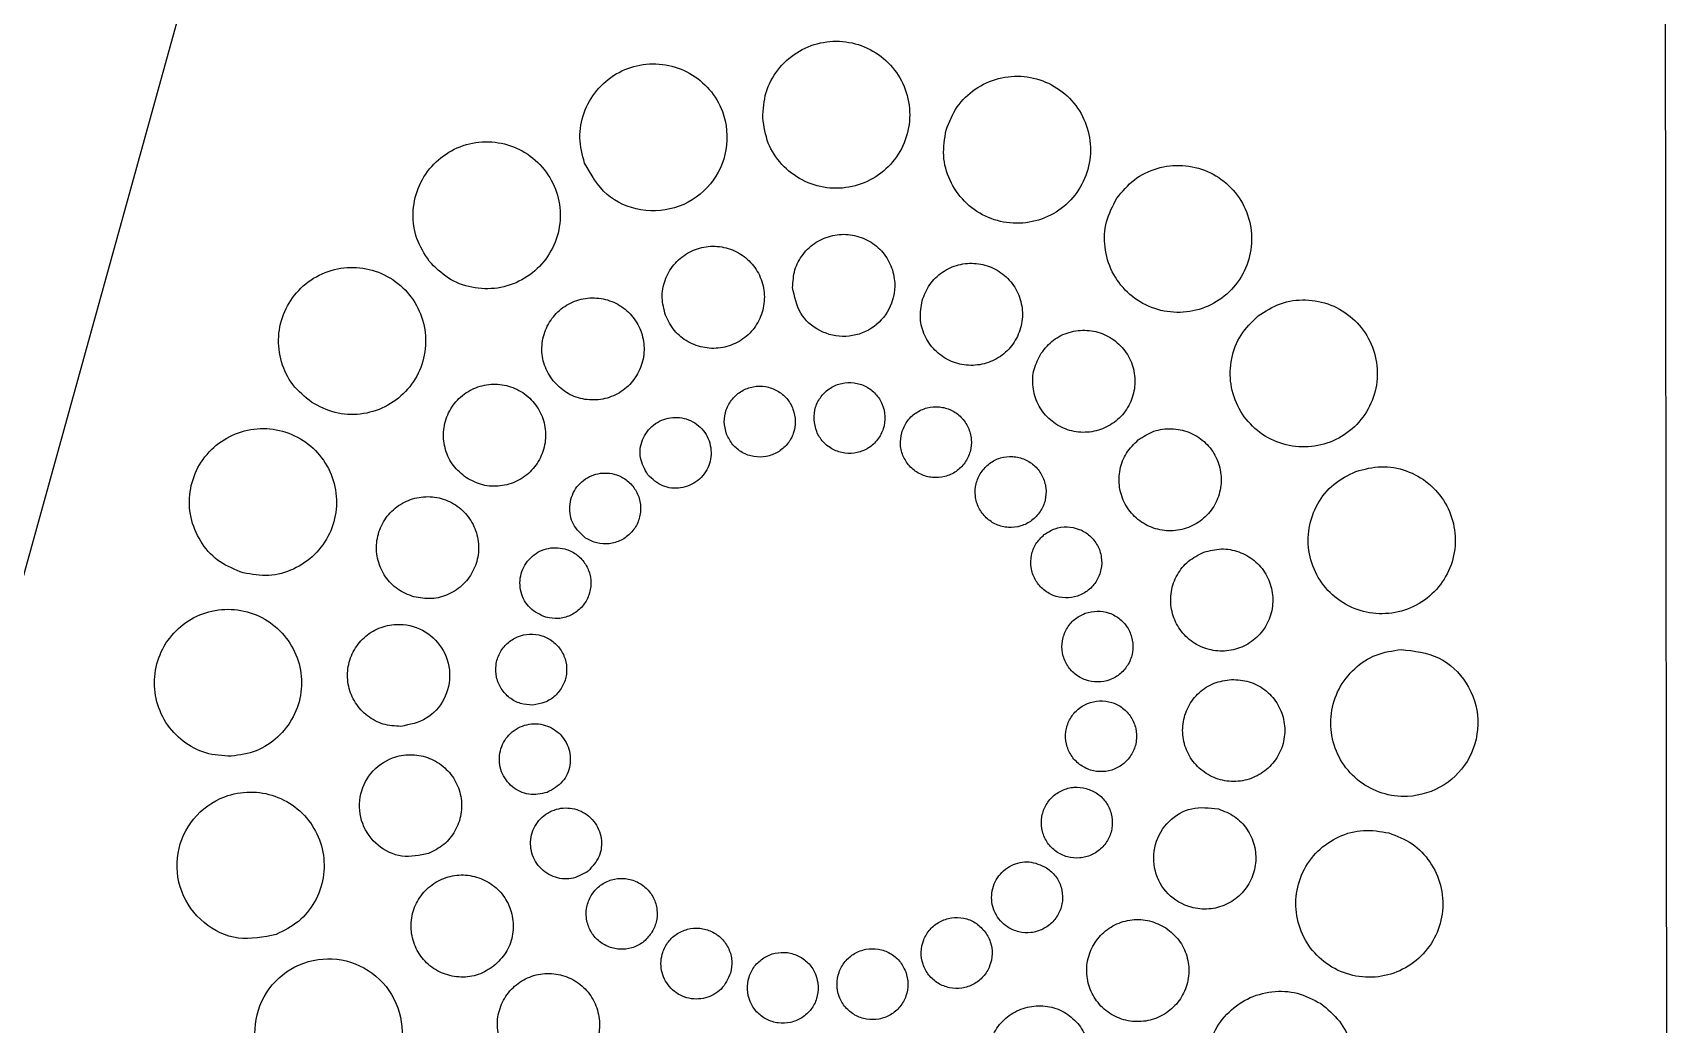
# Model space of a CAD drawing. Extents: x -494 to 784, y 11 to 1214.
# Drawn here: x 606.8 to 784.5, y 519.8 to 627.5 of the extents above; entities that cross this region are included whole.
import ezdxf

# ---------------------------------------------------------------- set-up
doc = ezdxf.new("R2010")
doc.units = 0
doc.layers.add('Layer_1', color=7, linetype='CONTINUOUS')

msp = doc.modelspace()

# ---------------------------------------------------------------- linework, layer by layer
at = {"layer": 'Layer_1', "color": 3}
msp.add_line((451.227394, 11.18015), (783.591218, 1209.841141), dxfattribs=at)
at = {"layer": 'Layer_1', "color": 7}
for p, q in [((783.591229, 1209.841169), (784.493806, 302.276391)), ((686.08922, 618.250108), (686.08922, 618.250108)), ((706.016607, 616.931698), (706.016607, 616.931698)), ((666.729709, 613.346111), (666.729709, 613.346111)), ((724.561263, 609.519876), (724.561263, 609.519876)), ((649.833155, 602.699757), (649.833155, 602.699757)), ((689.338598, 599.814643), (689.338598, 599.814643)), ((703.410074, 598.394408), (703.410074, 598.394408)), ((675.516923, 596.817053), (675.516923, 596.817053)), ((739.907922, 596.740202), (739.907922, 596.740202)), ((716.353969, 592.695334), (716.353969, 592.695334)), ((663.298052, 589.695087), (663.298052, 589.695087)), ((637.053457, 587.353121), (637.053457, 587.353121)), ((691.662098, 585.479432), (691.662098, 585.479432)), ((682.156526, 583.901458), (682.156526, 583.901458)), ((701.190026, 584.042794), (701.190026, 584.042794)), ((726.903259, 583.27531), (726.903259, 583.27531)), ((673.60384, 579.463363), (673.60384, 579.463363)), ((709.807685, 579.73217), (709.807685, 579.73217)), ((750.554284, 579.843644), (750.554284, 579.843644)), ((653.878013, 579.145818), (653.878013, 579.145818)), ((666.841176, 572.599534), (666.841176, 572.599534)), ((716.67154, 572.969527), (716.67154, 572.969527)), ((734.025228, 571.056431), (734.025228, 571.056431)), ((629.641667, 568.808449), (629.641667, 568.808449)), ((648.178949, 566.201919), (648.178949, 566.201919)), ((662.530547, 563.981875), (662.530547, 563.981875)), ((721.109625, 564.416824), (721.109625, 564.416824)), ((755.458287, 560.484134), (755.458287, 560.484134)), ((737.02282, 557.234756), (737.02282, 557.234756)), ((722.687598, 554.911255), (722.687598, 554.911255)), ((661.093903, 554.453932), (661.093903, 554.453932)), ((646.758684, 552.130431), (646.758684, 552.130431)), ((628.323217, 548.881053), (628.323217, 548.881053)), ((662.671871, 544.948385), (662.671871, 544.948385)), ((721.250954, 545.383313), (721.250954, 545.383313)), ((735.602561, 543.163267), (735.602561, 543.163267)), ((754.139839, 540.556737), (754.139839, 540.556737)), ((649.756266, 538.308777), (649.756266, 538.308777)), ((667.109983, 536.395665), (667.109983, 536.395665)), ((716.940338, 536.76567), (716.940338, 536.76567)), ((710.177671, 529.901829), (710.177671, 529.901829)), ((729.903488, 530.219394), (729.903488, 530.219394)), ((633.227209, 529.521565), (633.227209, 529.521565)), ((673.973811, 529.633023), (673.973811, 529.633023)), ((656.878266, 526.089883), (656.878266, 526.089883)), ((682.591466, 525.322394), (682.591466, 525.322394)), ((701.624969, 525.463712), (701.624969, 525.463712)), ((692.119408, 523.885749), (692.119408, 523.885749)), ((746.728041, 522.012092), (746.728041, 522.012092))]:
    msp.add_line(p, q, dxfattribs=at)
for points, knots in [([(686.08922, 618.250108), (686.225378, 617.321029), (686.495745, 615.476169), (688.072045, 613.091433), (690.302881, 611.364721), (693.00902, 610.515489), (695.835756, 610.639026), (698.45376, 611.720939), (700.54035, 613.636336), (701.847246, 616.147077), (702.219143, 618.955035), (701.603699, 621.719843), (700.08275, 624.106999), (697.837017, 625.833059), (695.134609, 626.682454), (692.307872, 626.558917), (689.686138, 625.476841), (687.614445, 623.562095), (686.252198, 621.048935), (686.143807, 619.187522), (686.08922, 618.250108)], [0, 0, 0, 0, 2.788191, 5.536479, 8.32467, 11.112861, 13.861149, 16.64934, 19.437531, 22.185818, 24.974009, 27.762201, 30.510488, 33.298679, 36.08687, 38.835158, 41.623349, 44.41154, 47.159828, 49.948019, 49.948019, 49.948019, 49.948019]), ([(666.729709, 613.346111), (667.428721, 612.103751), (668.806014, 609.655879), (672.855499, 607.908288), (677.138706, 608.301054), (680.668919, 610.830628), (682.460539, 614.759218), (682.093874, 618.599602), (680.412375, 621.439006), (678.22854, 623.240923), (675.559245, 624.188103), (672.726651, 624.160951), (670.076433, 623.16992), (667.917398, 621.330653), (666.538789, 618.869431), (666.019825, 616.058317), (666.491946, 614.254513), (666.729709, 613.346111)], [0, 0, 0, 0, 4.177596, 8.231285, 12.408881, 16.586477, 20.640166, 24.817762, 27.605953, 30.35424, 33.142431, 35.930622, 38.67891, 41.4671, 44.255291, 47.003579, 49.79177, 49.79177, 49.79177, 49.79177]), ([(706.016607, 616.931698), (705.859, 616.006018), (705.546041, 614.167904), (706.308267, 611.412781), (707.896335, 609.081214), (710.207598, 607.437304), (712.93416, 606.681285), (715.758358, 606.901238), (718.334714, 608.078097), (720.353506, 610.062101), (721.574908, 612.617704), (721.843959, 615.437375), (721.135122, 618.177694), (719.532685, 620.513245), (717.225021, 622.156157), (714.498459, 622.912176), (711.670662, 622.693221), (709.108676, 621.512378), (707.036493, 619.543178), (706.358199, 617.806364), (706.016607, 616.931698)], [0, 0, 0, 0, 2.788191, 5.536478, 8.324669, 11.11286, 13.861147, 16.649338, 19.437529, 22.185817, 24.974007, 27.762198, 30.510486, 33.298676, 36.086867, 38.835155, 41.623346, 44.411536, 47.159824, 49.948015, 49.948015, 49.948015, 49.948015]), ([(649.833155, 602.699757), (650.489407, 602.028149), (651.79252, 600.694543), (654.469486, 599.691777), (657.289207, 599.60609), (659.977684, 600.509675), (662.191949, 602.271133), (663.674025, 604.685243), (664.23627, 607.461298), (663.817794, 610.260704), (662.468189, 612.750985), (660.345171, 614.626012), (657.711564, 615.663271), (654.880174, 615.739674), (652.194619, 614.838414), (649.980354, 613.076956), (648.495355, 610.660522), (647.94478, 607.893749), (648.319897, 605.059852), (649.326318, 603.490226), (649.833155, 602.699757)], [0, 0, 0, 0, 2.788191, 5.536478, 8.324669, 11.11286, 13.861147, 16.649338, 19.437529, 22.185817, 24.974007, 27.762198, 30.510486, 33.298676, 36.086867, 38.835155, 41.623346, 44.411536, 47.159824, 49.948015, 49.948015, 49.948015, 49.948015]), ([(724.561263, 609.519876), (724.125318, 608.688204), (723.259668, 607.036764), (723.133208, 604.180945), (723.923057, 601.472753), (725.613203, 599.195082), (727.972695, 597.633512), (730.726636, 596.969974), (733.540566, 597.293095), (736.073643, 598.556154), (738.02499, 600.609244), (739.152198, 603.207769), (739.32486, 606.03301), (738.522577, 608.749432), (736.835545, 611.025042), (734.476054, 612.586612), (731.718998, 613.252211), (728.917503, 612.92086), (726.338224, 611.688379), (725.156422, 610.246175), (724.561263, 609.519876)], [0, 0, 0, 0, 2.788191, 5.536479, 8.32467, 11.112861, 13.861149, 16.64934, 19.437531, 22.185818, 24.974009, 27.762201, 30.510488, 33.298679, 36.08687, 38.835158, 41.623349, 44.41154, 47.159828, 49.948019, 49.948019, 49.948019, 49.948019]), ([(675.516923, 596.817053), (675.806225, 596.232656), (676.380688, 595.072227), (677.933517, 593.83548), (679.77743, 593.173789), (681.746956, 593.193633), (683.587381, 593.881828), (685.084283, 595.158195), (686.05135, 596.871002), (686.375703, 598.809689), (686.018751, 600.744029), (685.018963, 602.437991), (683.502172, 603.688214), (681.648559, 604.346278), (679.681463, 604.327342), (677.841038, 603.639147), (676.341706, 602.361872), (675.384339, 600.652692), (675.023947, 598.700529), (675.35181, 597.447888), (675.516923, 596.817053)], [0, 0, 0, 0, 1.936244, 3.844777, 5.781021, 7.717264, 9.625797, 11.562041, 13.498285, 15.406818, 17.343062, 19.279305, 21.187838, 23.124082, 25.060326, 26.968859, 28.905103, 30.841347, 32.74988, 34.686123, 34.686123, 34.686123, 34.686123]), ([(689.338598, 599.814643), (689.533661, 598.844114), (689.918001, 596.931842), (692.217482, 594.908635), (695.130637, 594.248884), (698.005022, 595.16199), (700.031364, 597.372178), (700.613326, 599.987267), (700.112092, 602.22341), (699.056448, 603.882137), (697.496757, 605.080525), (695.620127, 605.670454), (693.657104, 605.584645), (691.836458, 604.833209), (690.397782, 603.503523), (689.451777, 601.758273), (689.376505, 600.465625), (689.338598, 599.814643)], [0, 0, 0, 0, 2.901108, 5.716171, 8.617279, 11.518387, 14.33345, 17.234558, 19.170802, 21.079335, 23.015579, 24.951822, 26.860355, 28.796599, 30.732843, 32.641376, 34.57762, 34.57762, 34.57762, 34.57762]), ([(637.053457, 587.353121), (637.885129, 586.917176), (639.53657, 586.051526), (642.392388, 585.925067), (645.10058, 586.714915), (647.378251, 588.405061), (648.939822, 590.764553), (649.60336, 593.518494), (649.280238, 596.332424), (648.01718, 598.865501), (645.96409, 600.816848), (643.365564, 601.944057), (640.540324, 602.116718), (637.823902, 601.314435), (635.548292, 599.627403), (633.986721, 597.267912), (633.321123, 594.510856), (633.652474, 591.709361), (634.884955, 589.130082), (636.327158, 587.94828), (637.053457, 587.353121)], [0, 0, 0, 0, 2.788191, 5.536479, 8.32467, 11.112861, 13.861149, 16.64934, 19.437531, 22.185818, 24.974009, 27.762201, 30.510488, 33.298679, 36.08687, 38.835158, 41.623349, 44.41154, 47.159828, 49.948019, 49.948019, 49.948019, 49.948019]), ([(703.410074, 598.394408), (703.300625, 597.751574), (703.083292, 596.475106), (703.612616, 594.561826), (704.715441, 592.942683), (706.320485, 591.801078), (708.21393, 591.276065), (710.175179, 591.42881), (711.964315, 592.246073), (713.366255, 593.623854), (714.214451, 595.398579), (714.401291, 597.356684), (713.909044, 599.259683), (712.79624, 600.881593), (711.193695, 602.022505), (709.30025, 602.547518), (707.336501, 602.395466), (705.557344, 601.575436), (704.118328, 600.207936), (703.647291, 599.001815), (703.410074, 598.394408)], [0, 0, 0, 0, 1.936244, 3.844777, 5.781021, 7.717264, 9.625797, 11.562041, 13.498285, 15.406818, 17.343062, 19.279305, 21.187838, 23.124082, 25.060326, 26.968859, 28.905103, 30.841347, 32.74988, 34.686123, 34.686123, 34.686123, 34.686123]), ([(663.298052, 589.695087), (663.753783, 589.228692), (664.658722, 588.302577), (666.517727, 587.606211), (668.475866, 587.546707), (670.342864, 588.174197), (671.880548, 589.397431), (672.909768, 591.073896), (673.300216, 593.001713), (673.009608, 594.945745), (672.072382, 596.675107), (670.598064, 597.977209), (668.769169, 598.697527), (666.802927, 598.750585), (664.937958, 598.12471), (663.400274, 596.901476), (662.369024, 595.223396), (661.98668, 593.302026), (662.247179, 591.334042), (662.946082, 590.244024), (663.298052, 589.695087)], [0, 0, 0, 0, 1.936244, 3.844777, 5.781021, 7.717264, 9.625797, 11.562041, 13.498285, 15.406818, 17.343062, 19.279305, 21.187838, 23.124082, 25.060326, 26.968859, 28.905103, 30.841347, 32.74988, 34.686123, 34.686123, 34.686123, 34.686123]), ([(739.907922, 596.740202), (739.236313, 596.083949), (737.902708, 594.780836), (736.899941, 592.10387), (736.814255, 589.28415), (737.71784, 586.595672), (739.479298, 584.381408), (741.893407, 582.899331), (744.669463, 582.337086), (747.468869, 582.755562), (749.95915, 584.105167), (751.834177, 586.228185), (752.871435, 588.861793), (752.947839, 591.693182), (752.046579, 594.378737), (750.285121, 596.593002), (747.868687, 598.078001), (745.101914, 598.628577), (742.268016, 598.253459), (740.698391, 597.247039), (739.907922, 596.740202)], [0, 0, 0, 0, 2.788191, 5.536478, 8.324669, 11.11286, 13.861147, 16.649338, 19.437529, 22.185817, 24.974007, 27.762198, 30.510486, 33.298676, 36.086867, 38.835155, 41.623346, 44.411536, 47.159824, 49.948015, 49.948015, 49.948015, 49.948015]), ([(716.353969, 592.695334), (716.05123, 592.117784), (715.450084, 590.97095), (715.362265, 588.987743), (715.910771, 587.107054), (717.084483, 585.525338), (718.723019, 584.440914), (720.635478, 583.980124), (722.589596, 584.204514), (724.348677, 585.081638), (725.703779, 586.507395), (726.486563, 588.311926), (726.606467, 590.273899), (726.049326, 592.160303), (724.877776, 593.740587), (723.23924, 594.825011), (721.324618, 595.287233), (719.379136, 595.057128), (717.58797, 594.201238), (716.767274, 593.199708), (716.353969, 592.695334)], [0, 0, 0, 0, 1.936244, 3.844777, 5.781021, 7.717264, 9.625797, 11.562041, 13.498285, 15.406818, 17.343062, 19.279305, 21.187838, 23.124082, 25.060326, 26.968859, 28.905103, 30.841347, 32.74988, 34.686123, 34.686123, 34.686123, 34.686123]), ([(653.878013, 579.145818), (654.455563, 578.843079), (655.602397, 578.241933), (657.585604, 578.154114), (659.466293, 578.70262), (661.048009, 579.876332), (662.132433, 581.514868), (662.593223, 583.427328), (662.368833, 585.381445), (661.491709, 587.140526), (660.065952, 588.495629), (658.261421, 589.278412), (656.299448, 589.398316), (654.413044, 588.841175), (652.832759, 587.669625), (651.748335, 586.03109), (651.286114, 584.116467), (651.516219, 582.170985), (652.372108, 580.379819), (653.373639, 579.559124), (653.878013, 579.145818)], [0, 0, 0, 0, 1.936244, 3.844777, 5.781021, 7.717264, 9.625797, 11.562041, 13.498285, 15.406818, 17.343062, 19.279305, 21.187838, 23.124082, 25.060326, 26.968859, 28.905103, 30.841347, 32.74988, 34.686123, 34.686123, 34.686123, 34.686123]), ([(682.156526, 583.901458), (682.35743, 583.495628), (682.756363, 582.689774), (683.834717, 581.830922), (685.115212, 581.371414), (686.482939, 581.385195), (687.761012, 581.863108), (688.800527, 582.749474), (689.472101, 583.938923), (689.697347, 585.285234), (689.449463, 586.628525), (688.755166, 587.804888), (687.701838, 588.673099), (686.414608, 589.130087), (685.048568, 589.116938), (683.770495, 588.639025), (682.729293, 587.752028), (682.064455, 586.565097), (681.814182, 585.209428), (682.041865, 584.339538), (682.156526, 583.901458)], [0, 0, 0, 0, 1.344614, 2.669984, 4.014598, 5.359212, 6.684582, 8.029196, 9.37381, 10.69918, 12.043794, 13.388407, 14.713778, 16.058391, 17.403005, 18.728375, 20.072989, 21.417603, 22.742973, 24.087587, 24.087587, 24.087587, 24.087587]), ([(691.662098, 585.479432), (691.727761, 585.031381), (691.858146, 584.141692), (692.618322, 582.991645), (693.694149, 582.158933), (694.999193, 581.749388), (696.362396, 581.808965), (697.624936, 582.330721), (698.631201, 583.254427), (699.261455, 584.465239), (699.440803, 585.819386), (699.144004, 587.152723), (698.410521, 588.303936), (697.32751, 589.136334), (696.024265, 589.545958), (694.661063, 589.486382), (693.396723, 588.964547), (692.397643, 588.041155), (691.740695, 586.829176), (691.688423, 585.931503), (691.662098, 585.479432)], [0, 0, 0, 0, 1.344614, 2.669984, 4.014598, 5.359212, 6.684582, 8.029196, 9.37381, 10.69918, 12.043794, 13.388407, 14.713778, 16.058391, 17.403005, 18.728375, 20.072989, 21.417603, 22.742973, 24.087587, 24.087587, 24.087587, 24.087587]), ([(701.190026, 584.042794), (701.114019, 583.596382), (700.963094, 582.709945), (701.33068, 581.381279), (702.09653, 580.256873), (703.211144, 579.464093), (704.526037, 579.0995), (705.888016, 579.205573), (707.130471, 579.773117), (708.10404, 580.729909), (708.693065, 581.962357), (708.822816, 583.322152), (708.480977, 584.64368), (707.708197, 585.770006), (706.595318, 586.562306), (705.280426, 586.926898), (703.916711, 586.821307), (702.681186, 586.251841), (701.681869, 585.302189), (701.354759, 584.464605), (701.190026, 584.042794)], [0, 0, 0, 0, 1.344614, 2.669984, 4.014598, 5.359212, 6.684582, 8.029196, 9.37381, 10.69918, 12.043794, 13.388407, 14.713778, 16.058391, 17.403005, 18.728375, 20.072989, 21.417603, 22.742973, 24.087587, 24.087587, 24.087587, 24.087587]), ([(673.60384, 579.463363), (674.109582, 578.997725), (675.106066, 578.080261), (677.223823, 577.882186), (679.129681, 578.700686), (680.372228, 580.386757), (680.607096, 582.456355), (679.778607, 584.375419), (678.094994, 585.614227), (676.025586, 585.850763), (674.103287, 585.019184), (672.877181, 583.346192), (672.593965, 581.238133), (673.263854, 580.06086), (673.60384, 579.463363)], [0, 0, 0, 0, 2.014659, 3.969563, 5.984222, 7.998881, 9.953785, 11.968444, 13.983103, 15.938007, 17.952666, 19.967325, 21.922229, 23.936888, 23.936888, 23.936888, 23.936888]), ([(629.641667, 568.808449), (630.567348, 568.650842), (632.405462, 568.337883), (635.160584, 569.10011), (637.492151, 570.688177), (639.136061, 572.999441), (639.89208, 575.726002), (639.672127, 578.5502), (638.495268, 581.126556), (636.511265, 583.145349), (633.955661, 584.366751), (631.13599, 584.635801), (628.395671, 583.926965), (626.06012, 582.324528), (624.417208, 580.016863), (623.661189, 577.290302), (623.880144, 574.462505), (625.060987, 571.900518), (627.030187, 569.828336), (628.767001, 569.150041), (629.641667, 568.808449)], [0, 0, 0, 0, 2.788191, 5.536478, 8.324669, 11.11286, 13.861147, 16.649338, 19.437529, 22.185817, 24.974007, 27.762198, 30.510486, 33.298676, 36.086867, 38.835155, 41.623346, 44.411536, 47.159824, 49.948015, 49.948015, 49.948015, 49.948015]), ([(726.903259, 583.27531), (726.436864, 582.819579), (725.510749, 581.91464), (724.814383, 580.055635), (724.754879, 578.097496), (725.382369, 576.230498), (726.605603, 574.692814), (728.282068, 573.663594), (730.209885, 573.273146), (732.153917, 573.563754), (733.883279, 574.50098), (735.185381, 575.975298), (735.905699, 577.804193), (735.958757, 579.770436), (735.332882, 581.635404), (734.109648, 583.173088), (732.431568, 584.204338), (730.510198, 584.586682), (728.542213, 584.326184), (727.452196, 583.62728), (726.903259, 583.27531)], [0, 0, 0, 0, 1.936244, 3.844777, 5.781021, 7.717264, 9.625797, 11.562041, 13.498285, 15.406818, 17.343062, 19.279305, 21.187838, 23.124082, 25.060326, 26.968859, 28.905103, 30.841347, 32.74988, 34.686123, 34.686123, 34.686123, 34.686123]), ([(709.807685, 579.73217), (709.597449, 579.331094), (709.179987, 578.534682), (709.119001, 577.157454), (709.499908, 575.85142), (710.314986, 574.753006), (711.452858, 573.999934), (712.780955, 573.679941), (714.137981, 573.835767), (715.359566, 574.444881), (716.300609, 575.43499), (716.844209, 576.688137), (716.927476, 578.050618), (716.540572, 579.360621), (715.726996, 580.458041), (714.589124, 581.211113), (713.259525, 581.5321), (711.908495, 581.372305), (710.66463, 580.777938), (710.094702, 580.08243), (709.807685, 579.73217)], [0, 0, 0, 0, 1.344614, 2.669984, 4.014598, 5.359212, 6.684582, 8.029196, 9.37381, 10.69918, 12.043794, 13.388407, 14.713778, 16.058391, 17.403005, 18.728375, 20.072989, 21.417603, 22.742973, 24.087587, 24.087587, 24.087587, 24.087587]), ([(666.841176, 572.599534), (667.242253, 572.389299), (668.038665, 571.971836), (669.415892, 571.910851), (670.721927, 572.291757), (671.820337, 573.106836), (672.573425, 574.244708), (672.89336, 575.572805), (672.737747, 576.929828), (672.127846, 578.151424), (670.975952, 579.24948), (669.21111, 579.838242), (667.170767, 579.422388), (665.599285, 578.03785), (664.950236, 576.067754), (665.332291, 573.975377), (666.333192, 573.062728), (666.841176, 572.599534)], [0, 0, 0, 0, 1.344614, 2.669984, 4.014598, 5.359212, 6.684582, 8.029196, 9.37381, 10.69918, 12.043794, 14.058452, 16.013357, 18.028015, 20.042674, 21.997579, 24.012237, 24.012237, 24.012237, 24.012237]), ([(750.554284, 579.843644), (749.712753, 579.427049), (748.041735, 578.599822), (746.26082, 576.363747), (745.307985, 573.708513), (745.336561, 570.872396), (746.327561, 568.222184), (748.165529, 566.066645), (750.631972, 564.67407), (753.423681, 564.207), (756.20913, 564.721012), (758.648435, 566.160706), (760.448756, 568.344886), (761.396368, 571.014087), (761.3691, 573.846707), (760.3781, 576.496918), (758.538824, 578.655955), (756.077604, 580.034563), (753.26649, 580.553528), (751.462686, 580.081406), (750.554284, 579.843644)], [0, 0, 0, 0, 2.788191, 5.536478, 8.324669, 11.11286, 13.861147, 16.649338, 19.437529, 22.185817, 24.974007, 27.762198, 30.510486, 33.298676, 36.086867, 38.835155, 41.623346, 44.411536, 47.159824, 49.948015, 49.948015, 49.948015, 49.948015]), ([(648.178949, 566.201919), (648.821783, 566.092469), (650.098251, 565.875137), (652.01153, 566.40446), (653.630674, 567.507285), (654.772278, 569.11233), (655.297291, 571.005775), (655.144546, 572.967024), (654.327283, 574.75616), (652.949503, 576.158099), (651.174778, 577.006295), (649.216673, 577.193136), (647.313674, 576.700888), (645.691763, 575.588085), (644.550852, 573.98554), (644.025839, 572.092094), (644.177891, 570.128346), (644.997921, 568.349189), (646.365421, 566.910173), (647.571542, 566.439135), (648.178949, 566.201919)], [0, 0, 0, 0, 1.936244, 3.844777, 5.781021, 7.717264, 9.625797, 11.562041, 13.498285, 15.406818, 17.343062, 19.279305, 21.187838, 23.124082, 25.060326, 26.968859, 28.905103, 30.841347, 32.74988, 34.686123, 34.686123, 34.686123, 34.686123]), ([(716.67154, 572.969527), (716.347655, 572.653047), (715.704519, 572.024617), (715.220932, 570.733641), (715.179609, 569.373822), (715.615366, 568.077295), (716.464835, 567.009459), (717.629047, 566.294723), (718.967808, 566.023579), (720.317831, 566.22539), (721.518776, 566.876241), (722.423014, 567.900074), (722.923235, 569.170139), (722.960081, 570.535586), (722.525446, 571.830703), (721.675977, 572.898539), (720.510644, 573.614685), (719.176359, 573.880201), (717.809703, 573.6993), (717.052746, 573.21395), (716.67154, 572.969527)], [0, 0, 0, 0, 1.344614, 2.669984, 4.014598, 5.359212, 6.684582, 8.029196, 9.37381, 10.69918, 12.043794, 13.388407, 14.713778, 16.058391, 17.403005, 18.728375, 20.072989, 21.417603, 22.742973, 24.087587, 24.087587, 24.087587, 24.087587]), ([(662.530547, 563.981875), (662.97696, 563.905868), (663.863396, 563.754943), (665.192062, 564.122528), (666.316469, 564.88838), (667.109246, 566.002992), (667.473852, 567.31789), (667.367725, 568.679851), (666.800385, 569.92237), (665.84284, 570.895706), (664.408006, 571.584065), (662.547604, 571.598645), (660.735629, 570.572643), (659.668906, 568.770254), (659.660417, 566.696015), (660.670353, 564.824108), (661.904291, 564.265422), (662.530547, 563.981875)], [0, 0, 0, 0, 1.344614, 2.669984, 4.014598, 5.359212, 6.684582, 8.029196, 9.37381, 10.69918, 12.043794, 14.058452, 16.013357, 18.028015, 20.042674, 21.997579, 24.012237, 24.012237, 24.012237, 24.012237]), ([(734.025228, 571.056431), (733.440832, 570.767129), (732.280402, 570.192665), (731.043655, 568.639836), (730.381965, 566.795923), (730.401809, 564.826397), (731.090004, 562.985972), (732.36637, 561.48907), (734.079178, 560.522004), (736.017865, 560.19765), (737.952204, 560.554602), (739.646167, 561.55439), (740.89639, 563.071182), (741.554453, 564.924794), (741.535518, 566.891891), (740.847323, 568.732315), (739.570048, 570.231647), (737.860867, 571.189014), (735.908704, 571.549406), (734.656063, 571.221543), (734.025228, 571.056431)], [0, 0, 0, 0, 1.936244, 3.844777, 5.781021, 7.717264, 9.625797, 11.562041, 13.498285, 15.406818, 17.343062, 19.279305, 21.187838, 23.124082, 25.060326, 26.968859, 28.905103, 30.841347, 32.74988, 34.686123, 34.686123, 34.686123, 34.686123]), ([(628.323217, 548.881053), (629.252295, 549.017211), (631.097155, 549.287578), (633.481891, 550.863878), (635.208603, 553.094714), (636.057835, 555.800853), (635.934298, 558.627589), (634.852385, 561.245593), (632.936988, 563.332183), (630.426247, 564.639078), (627.618289, 565.010976), (624.853481, 564.395531), (622.466325, 562.874583), (620.740264, 560.628849), (619.89087, 557.926442), (620.014407, 555.099705), (621.096483, 552.477971), (623.011229, 550.406278), (625.524389, 549.044031), (627.385802, 548.935639), (628.323217, 548.881053)], [0, 0, 0, 0, 2.788191, 5.536479, 8.32467, 11.112861, 13.861149, 16.64934, 19.437531, 22.185818, 24.974009, 27.762201, 30.510488, 33.298679, 36.08687, 38.835158, 41.623349, 44.41154, 47.159828, 49.948019, 49.948019, 49.948019, 49.948019]), ([(721.109625, 564.416824), (720.703794, 564.215919), (719.897941, 563.816986), (719.039088, 562.738633), (718.579581, 561.458137), (718.593362, 560.090411), (719.071275, 558.812338), (719.95764, 557.772823), (721.14709, 557.101249), (722.493401, 556.876003), (723.836692, 557.123887), (725.013055, 557.818184), (725.881265, 558.871511), (726.338254, 560.158742), (726.325104, 561.524782), (725.847191, 562.802854), (724.960195, 563.844057), (723.773264, 564.508895), (722.417595, 564.759167), (721.547705, 564.531485), (721.109625, 564.416824)], [0, 0, 0, 0, 1.344614, 2.669984, 4.014598, 5.359212, 6.684582, 8.029196, 9.37381, 10.69918, 12.043794, 13.388407, 14.713778, 16.058391, 17.403005, 18.728375, 20.072989, 21.417603, 22.742973, 24.087587, 24.087587, 24.087587, 24.087587]), ([(646.758684, 552.130431), (647.729212, 552.325494), (649.641484, 552.709834), (651.664691, 555.009316), (652.324442, 557.922471), (651.411336, 560.796856), (649.201148, 562.823197), (646.586059, 563.40516), (644.349916, 562.903926), (642.691189, 561.848281), (641.492801, 560.28859), (640.902872, 558.41196), (640.988681, 556.448937), (641.740118, 554.628291), (643.069804, 553.189615), (644.815053, 552.24361), (646.107701, 552.168339), (646.758684, 552.130431)], [0, 0, 0, 0, 2.901108, 5.716171, 8.617279, 11.518387, 14.333449, 17.234558, 19.170802, 21.079335, 23.015578, 24.951822, 26.860355, 28.796599, 30.732843, 32.641376, 34.577619, 34.577619, 34.577619, 34.577619]), ([(661.093903, 554.453932), (661.541954, 554.519595), (662.431643, 554.64998), (663.58169, 555.410156), (664.414402, 556.485983), (664.823947, 557.791027), (664.764371, 559.15423), (664.242615, 560.41677), (663.318909, 561.423035), (662.108096, 562.053289), (660.75395, 562.232637), (659.420612, 561.935837), (658.269399, 561.202355), (657.437001, 560.119343), (657.027378, 558.816099), (657.086954, 557.452896), (657.608788, 556.188557), (658.532181, 555.189476), (659.74416, 554.532529), (660.641832, 554.480257), (661.093903, 554.453932)], [0, 0, 0, 0, 1.344614, 2.669984, 4.014598, 5.359212, 6.684582, 8.029196, 9.37381, 10.69918, 12.043794, 13.388407, 14.713778, 16.058391, 17.403005, 18.728375, 20.072989, 21.417603, 22.742973, 24.087587, 24.087587, 24.087587, 24.087587]), ([(755.458287, 560.484134), (754.529208, 560.347976), (752.684348, 560.077609), (750.299612, 558.501309), (748.572898, 556.270472), (747.723673, 553.564338), (747.847185, 550.737583), (748.929195, 548.119648), (750.844231, 546.032803), (753.356306, 544.726849), (756.627043, 544.288739), (760.305305, 545.45209), (763.221281, 548.636552), (764.170047, 552.874594), (762.857662, 556.970663), (759.66648, 560.015127), (756.875024, 560.326237), (755.458287, 560.484134)], [0, 0, 0, 0, 2.788191, 5.536479, 8.32467, 11.112861, 13.861149, 16.64934, 19.437531, 22.185818, 24.974009, 29.151606, 33.205295, 37.382892, 41.560488, 45.614177, 49.791774, 49.791774, 49.791774, 49.791774]), ([(737.02282, 557.234756), (736.377626, 557.140202), (735.096474, 556.952447), (733.440406, 555.857794), (732.241301, 554.308602), (731.651557, 552.42934), (731.737346, 550.466328), (732.488675, 548.64827), (733.818812, 547.199249), (735.562382, 546.291683), (737.512352, 546.033421), (739.432358, 546.460813), (741.090105, 547.517027), (742.288758, 549.076564), (742.878616, 550.953236), (742.792826, 552.916247), (742.041384, 554.736896), (740.7117, 556.175572), (738.96645, 557.121577), (737.673802, 557.196849), (737.02282, 557.234756)], [0, 0, 0, 0, 1.936244, 3.844777, 5.781021, 7.717264, 9.625797, 11.562041, 13.498285, 15.406818, 17.343062, 19.279305, 21.187838, 23.124082, 25.060326, 26.968859, 28.905103, 30.841347, 32.74988, 34.686123, 34.686123, 34.686123, 34.686123]), ([(722.687598, 554.911255), (722.239547, 554.845593), (721.349857, 554.715207), (720.199811, 553.955032), (719.367098, 552.879204), (718.957554, 551.57416), (719.01713, 550.210958), (719.538886, 548.948418), (720.462592, 547.942153), (721.673405, 547.311898), (723.027551, 547.13255), (724.360888, 547.42935), (725.512102, 548.162832), (726.3445, 549.245844), (726.754123, 550.549088), (726.694547, 551.912291), (726.172712, 553.17663), (725.24932, 554.175711), (724.037341, 554.832659), (723.139669, 554.884931), (722.687598, 554.911255)], [0, 0, 0, 0, 1.344614, 2.669984, 4.014598, 5.359212, 6.684582, 8.029196, 9.37381, 10.69918, 12.043794, 13.388407, 14.713778, 16.058391, 17.403005, 18.728375, 20.072989, 21.417603, 22.742973, 24.087587, 24.087587, 24.087587, 24.087587]), ([(662.671871, 544.948385), (663.271001, 545.285484), (664.451492, 545.949685), (665.294295, 547.902583), (665.104798, 549.968092), (663.885218, 551.670849), (661.989491, 552.533762), (659.908336, 552.338846), (658.209895, 551.120448), (657.345453, 549.225418), (657.542309, 547.140231), (658.754531, 545.457152), (660.671896, 544.536371), (661.998556, 544.809675), (662.671871, 544.948385)], [0, 0, 0, 0, 2.014659, 3.969563, 5.984222, 7.99888, 9.953785, 11.968443, 13.983102, 15.938006, 17.952665, 19.967324, 21.922228, 23.936887, 23.936887, 23.936887, 23.936887]), ([(649.756266, 538.308777), (650.340662, 538.598079), (651.501091, 539.172543), (652.737838, 540.725372), (653.39953, 542.569286), (653.379682, 544.538807), (652.691501, 546.379249), (651.415085, 547.876086), (649.702461, 548.843398), (647.763095, 549.166844), (645.508901, 548.754312), (643.329221, 547.196633), (642.086717, 544.467682), (642.369562, 541.465042), (644.115331, 539.0414), (646.876293, 537.715478), (648.786689, 538.109036), (649.756266, 538.308777)], [0, 0, 0, 0, 1.936244, 3.844777, 5.781021, 7.717264, 9.625797, 11.562041, 13.498285, 15.406818, 17.343062, 20.24417, 23.059232, 25.960341, 28.861449, 31.676511, 34.577619, 34.577619, 34.577619, 34.577619]), ([(633.227209, 529.521565), (634.06874, 529.93816), (635.739758, 530.765387), (637.520673, 533.001461), (638.473509, 535.656697), (638.444929, 538.492807), (637.453947, 541.143044), (635.615908, 543.298488), (633.149731, 544.691417), (630.357043, 545.15718), (627.111005, 544.563134), (623.972265, 542.320076), (622.18306, 538.390387), (622.590357, 534.066585), (625.104263, 530.576541), (629.080049, 528.667214), (631.831019, 529.233938), (633.227209, 529.521565)], [0, 0, 0, 0, 2.788191, 5.536478, 8.324669, 11.11286, 13.861147, 16.649338, 19.437529, 22.185817, 24.974007, 29.151603, 33.205293, 37.382888, 41.560484, 45.614173, 49.791769, 49.791769, 49.791769, 49.791769]), ([(721.250954, 545.383313), (720.804541, 545.45932), (719.918105, 545.610245), (718.589439, 545.242659), (717.465033, 544.476809), (716.672253, 543.362195), (716.30766, 542.047302), (716.413733, 540.685323), (716.981277, 539.442868), (717.938069, 538.469299), (719.170517, 537.880274), (720.530312, 537.750523), (721.851839, 538.092362), (722.978166, 538.865142), (723.770466, 539.978021), (724.135058, 541.292913), (724.029466, 542.656627), (723.460001, 543.892153), (722.510348, 544.89147), (721.672764, 545.21858), (721.250954, 545.383313)], [0, 0, 0, 0, 1.344614, 2.669984, 4.014598, 5.359212, 6.684582, 8.029196, 9.37381, 10.69918, 12.043794, 13.388407, 14.713778, 16.058391, 17.403005, 18.728375, 20.072989, 21.417603, 22.742973, 24.087587, 24.087587, 24.087587, 24.087587]), ([(667.109983, 536.395665), (667.57562, 536.901408), (668.493084, 537.897892), (668.691159, 540.015648), (667.872659, 541.921507), (666.186588, 543.164054), (664.11699, 543.398921), (662.197927, 542.570433), (660.959119, 540.88682), (660.722583, 538.817412), (661.554162, 536.895112), (663.227154, 535.669007), (665.335213, 535.385791), (666.512486, 536.055679), (667.109983, 536.395665)], [0, 0, 0, 0, 2.014659, 3.969563, 5.984222, 7.99888, 9.953785, 11.968443, 13.983102, 15.938006, 17.952665, 19.967324, 21.922228, 23.936887, 23.936887, 23.936887, 23.936887]), ([(735.602561, 543.163267), (734.619256, 543.277661), (732.68181, 543.503056), (730.047047, 541.941325), (728.519372, 539.374624), (728.499554, 536.358756), (729.975393, 533.748605), (732.282654, 532.387019), (734.564242, 532.172715), (736.467997, 532.664117), (738.089703, 533.777149), (739.230669, 535.379633), (739.755668, 537.273095), (739.60362, 539.236838), (738.783589, 541.015997), (737.416089, 542.455012), (736.209968, 542.92605), (735.602561, 543.163267)], [0, 0, 0, 0, 2.901108, 5.716171, 8.617279, 11.518387, 14.333449, 17.234558, 19.170802, 21.079335, 23.015578, 24.951822, 26.860355, 28.796599, 30.732843, 32.641376, 34.577619, 34.577619, 34.577619, 34.577619]), ([(754.139839, 540.556737), (753.214158, 540.714344), (751.376044, 541.027303), (748.620921, 540.265077), (746.289354, 538.677009), (744.645444, 536.365746), (743.889426, 533.639185), (744.109379, 530.814986), (745.286237, 528.238631), (747.270241, 526.219838), (749.825845, 524.998436), (752.645516, 524.729386), (755.385834, 525.438222), (757.721385, 527.040659), (759.364298, 529.348324), (760.120316, 532.074885), (759.901361, 534.902682), (758.720518, 537.464668), (756.751319, 539.536851), (755.014505, 540.215146), (754.139839, 540.556737)], [0, 0, 0, 0, 2.788191, 5.536478, 8.324669, 11.11286, 13.861147, 16.649338, 19.437529, 22.185817, 24.974007, 27.762198, 30.510486, 33.298676, 36.086867, 38.835155, 41.623346, 44.411536, 47.159824, 49.948015, 49.948015, 49.948015, 49.948015]), ([(716.940338, 536.76567), (716.315456, 537.052235), (715.084227, 537.616865), (713.008942, 537.150817), (711.449179, 535.783456), (710.788899, 533.795861), (711.2035, 531.755263), (712.435155, 530.360869), (713.896054, 529.729712), (715.258853, 529.645725), (716.56877, 530.032824), (717.666213, 530.846348), (718.419279, 531.984234), (718.740268, 533.313829), (718.580473, 534.664859), (717.986105, 535.908724), (717.290598, 536.478652), (716.940338, 536.76567)], [0, 0, 0, 0, 2.014659, 3.969563, 5.984222, 7.998881, 9.953785, 11.968444, 13.313058, 14.638428, 15.983042, 17.327655, 18.653026, 19.997639, 21.342253, 22.667624, 24.012237, 24.012237, 24.012237, 24.012237]), ([(656.878266, 526.089883), (657.344661, 526.545614), (658.270776, 527.450553), (658.967142, 529.309558), (659.026646, 531.267697), (658.399156, 533.134695), (657.175922, 534.672379), (655.499457, 535.701599), (653.57164, 536.092047), (651.627608, 535.801438), (649.898246, 534.864213), (648.596144, 533.389894), (647.875826, 531.561), (647.822768, 529.594757), (648.448643, 527.729788), (649.671878, 526.192105), (651.349957, 525.160855), (653.271327, 524.778511), (655.239312, 525.039009), (656.32933, 525.737913), (656.878266, 526.089883)], [0, 0, 0, 0, 1.936244, 3.844777, 5.781021, 7.717264, 9.625797, 11.562041, 13.498285, 15.406818, 17.343062, 19.279305, 21.187838, 23.124082, 25.060326, 26.968859, 28.905103, 30.841347, 32.74988, 34.686123, 34.686123, 34.686123, 34.686123]), ([(673.973811, 529.633023), (674.184047, 530.034099), (674.601509, 530.830512), (674.662495, 532.207739), (674.281588, 533.513773), (673.46651, 534.612187), (672.328638, 535.365259), (671.000541, 535.685252), (669.643515, 535.529426), (668.42193, 534.920312), (667.480887, 533.930203), (666.937287, 532.677056), (666.854021, 531.314575), (667.240924, 530.004572), (668.0545, 528.907152), (669.192372, 528.15408), (670.521971, 527.833093), (671.873001, 527.992888), (673.116866, 528.587256), (673.686794, 529.282763), (673.973811, 529.633023)], [0, 0, 0, 0, 1.344614, 2.669984, 4.014598, 5.359212, 6.684582, 8.029196, 9.37381, 10.69918, 12.043794, 13.388407, 14.713778, 16.058391, 17.403005, 18.728375, 20.072989, 21.417603, 22.742973, 24.087587, 24.087587, 24.087587, 24.087587]), ([(682.591466, 525.322394), (682.667473, 525.768806), (682.818398, 526.655243), (682.450812, 527.983909), (681.684961, 529.108315), (680.570348, 529.901092), (679.255451, 530.265699), (677.89349, 530.159572), (676.650971, 529.592231), (675.677635, 528.634687), (674.989276, 527.199853), (674.974696, 525.339451), (676.000698, 523.527476), (677.803087, 522.460753), (679.877325, 522.452263), (681.749233, 523.4622), (682.307918, 524.696138), (682.591466, 525.322394)], [0, 0, 0, 0, 1.344614, 2.669984, 4.014598, 5.359212, 6.684582, 8.029196, 9.37381, 10.69918, 12.043794, 14.058452, 16.013357, 18.028015, 20.042674, 21.997578, 24.012237, 24.012237, 24.012237, 24.012237]), ([(710.177671, 529.901829), (709.861191, 530.225714), (709.23276, 530.868849), (707.941785, 531.352437), (706.581966, 531.393759), (705.285439, 530.958002), (704.217603, 530.108534), (703.502867, 528.944322), (703.231723, 527.60556), (703.433534, 526.255538), (704.084386, 525.054592), (705.108218, 524.150354), (706.378283, 523.650133), (707.74373, 523.613288), (709.038847, 524.047923), (710.106683, 524.897392), (710.822829, 526.062725), (711.088346, 527.39701), (710.907444, 528.763666), (710.422094, 529.520622), (710.177671, 529.901829)], [0, 0, 0, 0, 1.344614, 2.669984, 4.014598, 5.359212, 6.684582, 8.029196, 9.37381, 10.69918, 12.043794, 13.388407, 14.713778, 16.058391, 17.403005, 18.728375, 20.072989, 21.417603, 22.742973, 24.087587, 24.087587, 24.087587, 24.087587]), ([(729.903488, 530.219394), (729.325938, 530.522133), (728.179104, 531.123279), (726.195897, 531.211098), (724.315208, 530.662592), (722.733492, 529.48888), (721.649068, 527.850344), (721.188278, 525.937885), (721.412668, 523.983767), (722.289792, 522.224686), (723.715549, 520.869584), (725.52008, 520.0868), (727.482053, 519.966896), (729.368457, 520.524037), (730.948741, 521.695587), (732.033165, 523.334123), (732.495387, 525.248745), (732.265282, 527.194227), (731.409393, 528.985393), (730.407862, 529.806089), (729.903488, 530.219394)], [0, 0, 0, 0, 1.936244, 3.844777, 5.781021, 7.717264, 9.625797, 11.562041, 13.498285, 15.406818, 17.343062, 19.279305, 21.187838, 23.124082, 25.060326, 26.968859, 28.905103, 30.841347, 32.74988, 34.686123, 34.686123, 34.686123, 34.686123]), ([(701.624969, 525.463712), (701.424065, 525.869543), (701.025132, 526.675397), (699.946779, 527.534249), (698.666283, 527.993757), (697.298557, 527.979976), (696.020484, 527.502063), (694.980969, 526.615697), (694.309395, 525.426248), (694.084149, 524.079937), (694.332032, 522.736646), (695.02633, 521.560283), (696.079657, 520.692072), (697.366888, 520.235084), (698.732927, 520.248233), (700.011, 520.726146), (701.052203, 521.613143), (701.717041, 522.800074), (701.967313, 524.155743), (701.739631, 525.025633), (701.624969, 525.463712)], [0, 0, 0, 0, 1.344614, 2.669984, 4.014598, 5.359212, 6.684582, 8.029196, 9.37381, 10.69918, 12.043794, 13.388407, 14.713778, 16.058391, 17.403005, 18.728375, 20.072989, 21.417603, 22.742973, 24.087587, 24.087587, 24.087587, 24.087587]), ([(643.873597, 512.624985), (644.839142, 513.673693), (646.741596, 515.740002), (647.152324, 520.131382), (645.455083, 524.083369), (641.958846, 526.659914), (637.667328, 527.146935), (633.687958, 525.428981), (631.119166, 521.937842), (630.628685, 517.646718), (632.353047, 513.660638), (635.822163, 511.118186), (640.193434, 510.530909), (642.634627, 511.91999), (643.873597, 512.624985)], [0, 0, 0, 0, 4.177596, 8.231285, 12.408881, 16.586477, 20.640166, 24.817762, 28.995357, 33.049047, 37.226643, 41.404238, 45.457928, 49.635523, 49.635523, 49.635523, 49.635523]), ([(692.119408, 523.885749), (692.053745, 524.3338), (691.92336, 525.223489), (691.163184, 526.373536), (690.087357, 527.206248), (688.782313, 527.615793), (687.41911, 527.556217), (686.15657, 527.034461), (685.150305, 526.110754), (684.520051, 524.899942), (684.340703, 523.545795), (684.637503, 522.212458), (685.370985, 521.061245), (686.453997, 520.228847), (687.757241, 519.819224), (689.120444, 519.8788), (690.384783, 520.400634), (691.383864, 521.324026), (692.040811, 522.536006), (692.093083, 523.433678), (692.119408, 523.885749)], [0, 0, 0, 0, 1.344614, 2.669984, 4.014598, 5.359212, 6.684582, 8.029196, 9.37381, 10.69918, 12.043794, 13.388407, 14.713778, 16.058391, 17.403005, 18.728375, 20.072989, 21.417603, 22.742973, 24.087587, 24.087587, 24.087587, 24.087587]), ([(667.427532, 516.669867), (667.730271, 517.247417), (668.331417, 518.394251), (668.419236, 520.377458), (667.87073, 522.258147), (666.697018, 523.839863), (665.058482, 524.924287), (663.146023, 525.385077), (661.191905, 525.160687), (659.432824, 524.283563), (658.077721, 522.857806), (657.294938, 521.053275), (657.175034, 519.091302), (657.732175, 517.204898), (658.903725, 515.624614), (660.54226, 514.54019), (662.456883, 514.077968), (664.402365, 514.308073), (666.193531, 515.163963), (667.014226, 516.165493), (667.427532, 516.669867)], [0, 0, 0, 0, 1.936244, 3.844777, 5.781021, 7.717264, 9.625797, 11.562041, 13.498285, 15.406818, 17.343062, 19.279305, 21.187838, 23.124082, 25.060326, 26.968859, 28.905103, 30.841347, 32.74988, 34.686123, 34.686123, 34.686123, 34.686123]), ([(746.728041, 522.012092), (745.89637, 522.448037), (744.244929, 523.313687), (741.389111, 523.440147), (738.680919, 522.650298), (736.403247, 520.960152), (734.841677, 518.600661), (734.178139, 515.846719), (734.501261, 513.03279), (735.764319, 510.499713), (737.817409, 508.548365), (740.415934, 507.421157), (743.241175, 507.248495), (745.957597, 508.050778), (748.233207, 509.73781), (749.794777, 512.097301), (750.460376, 514.854357), (750.129025, 517.655852), (748.896544, 520.235131), (747.454341, 521.416933), (746.728041, 522.012092)], [0, 0, 0, 0, 2.788191, 5.536479, 8.32467, 11.112861, 13.861149, 16.64934, 19.437531, 22.185818, 24.974009, 27.762201, 30.510488, 33.298679, 36.08687, 38.835158, 41.623349, 44.41154, 47.159828, 49.948019, 49.948019, 49.948019, 49.948019]), ([(720.483459, 519.670105), (720.027728, 520.1365), (719.122788, 521.062615), (717.263784, 521.75898), (715.305645, 521.818485), (713.438646, 521.190995), (711.900962, 519.967761), (710.871743, 518.291295), (710.481295, 516.363479), (710.771903, 514.419447), (711.709129, 512.690085), (713.183447, 511.387983), (715.012342, 510.667664), (716.978584, 510.614606), (718.843553, 511.240482), (720.381237, 512.463716), (721.412486, 514.141796), (721.794831, 516.063166), (721.534332, 518.031151), (720.835429, 519.121168), (720.483459, 519.670105)], [0, 0, 0, 0, 1.936244, 3.844777, 5.781021, 7.717264, 9.625797, 11.562041, 13.498285, 15.406818, 17.343062, 19.279305, 21.187838, 23.124082, 25.060326, 26.968859, 28.905103, 30.841347, 32.74988, 34.686123, 34.686123, 34.686123, 34.686123])]:
    msp.add_open_spline(points, degree=3, knots=knots, dxfattribs=at)

doc.saveas('drawing.dxf')
